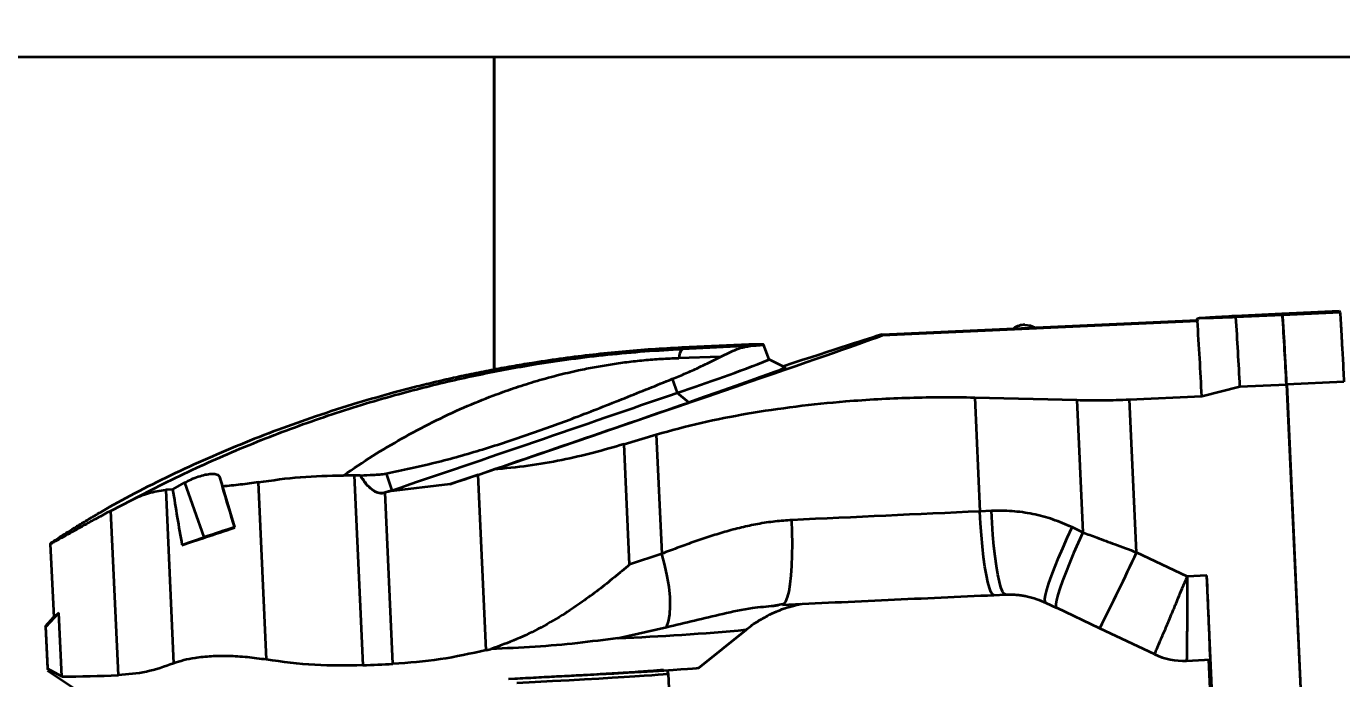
# Model space of a CAD drawing. Header units: millimetres. Extents: x 0 to 420, y 0 to 297.
# Drawn here: x 135.213 to 138.311, y 163.454 to 164.99 of the extents above; entities that cross this region are included whole.
import ezdxf

# ---------------------------------------------------------------- set-up
doc = ezdxf.new("R2010")
doc.units = ezdxf.units.MM
doc.layers.add('尺寸线层', color=150, linetype='Continuous')
doc.styles.add('SLDTEXTSTYLE2', font='TXT', dxfattribs={"width": 0.7})
doc.dimstyles.new('SLDDIMSTYLE0', dxfattribs={"dimtxt": 3.5, "dimasz": 3.302, "dimexe": 0, "dimexo": 0.0625, "dimgap": 0.875, "dimtad": 1, "dimdec": 1, "dimlfac": 100, "dimrnd": 1e-09, "dimzin": 12, "dimdsep": 46, "dimtxsty": 'SLDTEXTSTYLE2', "dimsah": 1, "dimcen": 0.09, "dimadec": 0, "dimazin": 3, "dimtfac": 1, "dimtdec": 3, "dimtofl": 0, "dimtmove": 0, "dimatfit": 3, "dimfxl": 0, "dimfrac": 2, "dimtolj": 1, "dimtzin": 12, "dimarcsym": 0})

# ---------------------------------------------------------------- blocks, each defined once
blk = doc.blocks.new('_D_6')
at = {"layer": '尺寸线层'}
for p, q in [((91.2154, 164.9172), (91.2154, 234.1922)), ((321.3154, 165.1871), (321.3154, 234.1922)), ((321.3154, 233.1922), (91.2154, 233.1922))]:
    blk.add_line(p, q, dxfattribs=at)
for points in [[(91.2154, 233.1922), (94.5174, 232.6842), (94.5174, 233.7002)], [(321.3154, 233.1922), (318.0134, 233.7002), (318.0134, 232.6842)]]:
    blk.add_solid(points, dxfattribs=at)
at = {"layer": '尺寸线层', "insert": (205.1726, 237.704), "char_height": 3.5, "attachment_point": 1, "style": 'SLDTEXTSTYLE2'}
blk.add_mtext('23010', dxfattribs=at)
blk = doc.blocks.new('_D_7')
at = {"layer": '尺寸线层'}
for p, q in [((70.597, 160.4022), (70.597, 246.1922)), ((332.8156, 175.1167), (332.8156, 246.1922)), ((332.8156, 245.1922), (70.597, 245.1922))]:
    blk.add_line(p, q, dxfattribs=at)
for points in [[(70.597, 245.1922), (73.899, 244.6842), (73.899, 245.7002)], [(332.8156, 245.1922), (329.5136, 245.7002), (329.5136, 244.6842)]]:
    blk.add_solid(points, dxfattribs=at)
at = {"layer": '尺寸线层', "insert": (202.8758, 249.704), "char_height": 3.5, "attachment_point": 1, "style": 'SLDTEXTSTYLE2'}
blk.add_mtext('26221.85', dxfattribs=at)

msp = doc.modelspace()

# ---------------------------------------------------------------- linework, layer by layer
at = {"color": 7, "linetype": 'Continuous', "lineweight": 35}
for p, q in [((136.3154, 164.9172), (131.3154, 164.9172)), ((136.3154, 164.1817), (136.3154, 164.9172)), ((136.3154, 164.9172), (136.3154, 164.1817)), ((141.3154, 164.9172), (136.3154, 164.9172)), ((137.2289, 164.2643), (137.9707, 164.2984)), ((137.2298, 164.2625), (137.9716, 164.2966)), ((137.9716, 164.2966), (137.9707, 164.2984)), ((137.9769, 164.3029), (137.9709, 164.3016)), ((138.0607, 164.3084), (138.1704, 164.3135)), ((138.1721, 164.3099), (138.0624, 164.3049)), ((138.1721, 164.3099), (138.1704, 164.3135)), ((138.171, 164.3135), (138.3058, 164.3197)), ((138.171, 164.3135), (138.1712, 164.3025)), ((138.1727, 164.31), (138.171, 164.3135)), ((138.3075, 164.3162), (138.1727, 164.31)), ((138.3058, 164.3197), (138.3075, 164.3162)), ((137.2298, 164.2625), (137.2289, 164.2643)), ((136.7569, 164.2334), (136.7485, 164.2328)), ((136.9154, 164.2407), (136.7569, 164.2334)), ((136.7573, 164.2333), (136.7569, 164.2334)), ((136.7573, 164.2333), (136.9174, 164.2408)), ((136.7588, 164.2302), (136.7573, 164.2333)), ((136.919, 164.2374), (136.7588, 164.2302)), ((136.9174, 164.2408), (136.9154, 164.2406)), ((136.9629, 164.2052), (136.9496, 164.2406)), ((136.848, 164.2119), (136.7502, 164.2089)), ((137.0008, 164.1864), (136.9629, 164.2053)), ((136.7349, 164.1599), (136.7466, 164.1274)), ((137.9819, 164.1192), (138.0717, 164.1418)), ((138.0717, 164.1418), (138.1813, 164.1469)), ((138.1813, 164.1469), (138.2199, 163.307)), ((138.3168, 164.1531), (138.1819, 164.1469)), ((138.1819, 164.1469), (138.2205, 163.307)), ((136.7738, 164.1047), (136.7466, 164.1274)), ((137.447, 164.1162), (137.6878, 164.1102)), ((137.447, 164.1162), (137.4593, 163.848)), ((137.6878, 164.1102), (137.7021, 163.7986)), ((137.8118, 164.1114), (137.9819, 164.1192)), ((137.8283, 163.7516), (137.8118, 164.1114)), ((136.6214, 164.0064), (136.6971, 164.0291)), ((136.6971, 164.0291), (136.71, 163.7482)), ((136.6344, 163.7228), (136.6214, 164.0064)), ((135.6684, 163.9292), (135.6752, 163.9068)), ((135.6684, 163.9292), (135.7039, 163.8105)), ((135.9997, 163.9325), (135.9855, 163.9325)), ((135.9855, 163.9325), (136.006, 163.4858)), ((136.0607, 163.9371), (136.0743, 163.8975)), ((136.2776, 163.9343), (136.2116, 163.9121)), ((136.2965, 163.5214), (136.2776, 163.9343)), ((135.558, 163.8995), (135.5416, 163.8984)), ((135.5416, 163.8984), (135.5604, 163.4901)), ((135.558, 163.8995), (135.5866, 163.9159)), ((135.6326, 163.787), (135.5866, 163.9159)), ((135.7791, 163.499), (135.7599, 163.9167)), ((136.0583, 163.8921), (136.055, 163.8909)), ((136.0661, 163.8947), (136.0583, 163.8921)), ((136.0769, 163.489), (136.0583, 163.8921)), ((136.0743, 163.8975), (136.0592, 163.8923)), ((136.2116, 163.9121), (136.0661, 163.8947)), ((135.4578, 163.8849), (135.4084, 163.8576)), ((135.4124, 163.8495), (135.4623, 163.8754)), ((135.4614, 163.8865), (135.4578, 163.8849)), ((135.4301, 163.4623), (135.4124, 163.8495)), ((137.4865, 163.8492), (137.4593, 163.848)), ((135.7041, 163.81), (135.7039, 163.8105)), ((137.7021, 163.7986), (137.6763, 163.8108)), ((135.2699, 163.772), (135.2779, 163.5982)), ((135.58, 163.7689), (135.6326, 163.787)), ((136.71, 163.7482), (136.6344, 163.7228)), ((137.9478, 163.6949), (137.8283, 163.7516)), ((137.9938, 163.697), (137.9478, 163.6949)), ((138.0121, 163.2974), (137.9938, 163.697)), ((137.4922, 163.6511), (137.5193, 163.6523)), ((137.5195, 163.6523), (137.5193, 163.6523)), ((136.9744, 163.6268), (136.9998, 163.6315)), ((136.9749, 163.6261), (136.9849, 163.6271)), ((137.6144, 163.6331), (137.6401, 163.6208)), ((137.7417, 163.5726), (137.6403, 163.6208)), ((135.2584, 163.5782), (135.2778, 163.5998)), ((135.2899, 163.6095), (135.2593, 163.5764)), ((135.2968, 163.4591), (135.2899, 163.6095)), ((135.2593, 163.5764), (135.2584, 163.5782)), ((135.2584, 163.5782), (135.2629, 163.4795)), ((135.2638, 163.4776), (135.2593, 163.5764)), ((136.6063, 163.5499), (136.7214, 163.5755)), ((136.7976, 163.4797), (136.9088, 163.5696)), ((137.8703, 163.5117), (137.7417, 163.5726)), ((136.2965, 163.5214), (136.3076, 163.5241)), ((137.9461, 163.4964), (138.0021, 163.499)), ((137.9462, 163.4966), (137.9462, 163.4964)), ((137.9978, 163.4988), (138.0065, 163.3091)), ((135.2638, 163.4776), (135.2636, 163.4739)), ((135.2636, 163.4735), (135.3482, 163.4172)), ((135.2968, 163.4591), (135.2638, 163.4776)), ((136.7305, 163.3577), (136.7255, 163.4665))]:
    msp.add_line(p, q, dxfattribs=at)
at = {"color": 7, "linetype": 'Continuous', "lineweight": 35, "flags": 128}
for points in [[(137.9707, 164.2984), (137.9707, 164.2999), (137.9708, 164.301), (137.9709, 164.3015), (137.971, 164.3015), (137.9711, 164.301), (137.9712, 164.3001), (137.9714, 164.2986), (137.9716, 164.2966)], [(137.5654, 164.2872), (137.578, 164.2854), (137.5885, 164.2809)], [(137.0008, 164.1864), (137.0009, 164.1864), (136.9994, 164.1854), (136.9945, 164.1833), (136.9862, 164.18), (136.9746, 164.1756), (136.9598, 164.1701), (136.9417, 164.1636), (136.9206, 164.156), (136.8966, 164.1475), (136.8697, 164.138), (136.8402, 164.1277), (136.8081, 164.1166), (136.7738, 164.1047)], [(136.0661, 163.8947), (136.0671, 163.895), (136.0681, 163.8954), (136.0692, 163.8957), (136.0702, 163.8961), (136.0712, 163.8964), (136.0722, 163.8968), (136.0733, 163.8971), (136.0743, 163.8975)], [(136.9941, 163.6281), (136.9985, 163.6301), (137.0026, 163.6361), (137.0064, 163.646), (137.0097, 163.6596), (137.0125, 163.6767), (137.0147, 163.6968), (137.0164, 163.7196), (137.0174, 163.7446), (137.0177, 163.7713), (137.0174, 163.7991), (137.0164, 163.8275)], [(137.4922, 163.6511), (137.4889, 163.6527), (137.4853, 163.6584), (137.4817, 163.6679), (137.478, 163.6812), (137.4745, 163.698), (137.4712, 163.7178), (137.4681, 163.7404), (137.4653, 163.7652), (137.4629, 163.7918), (137.4609, 163.8195), (137.4593, 163.848)], [(137.5193, 163.6523), (137.5161, 163.6539), (137.5124, 163.6596), (137.5088, 163.6691), (137.5052, 163.6824), (137.5017, 163.6992), (137.4983, 163.7191), (137.4952, 163.7416), (137.4925, 163.7664), (137.49, 163.793), (137.488, 163.8208), (137.4865, 163.8492)], [(137.6145, 163.633), (137.6127, 163.6358), (137.6126, 163.6419), (137.6141, 163.6512), (137.6173, 163.6636), (137.622, 163.6789), (137.6282, 163.6967), (137.6357, 163.7167), (137.6445, 163.7385), (137.6543, 163.7618), (137.665, 163.786), (137.6763, 163.8108)], [(137.7021, 163.7986), (137.6907, 163.7738), (137.68, 163.7496), (137.6702, 163.7263), (137.6615, 163.7045), (137.6539, 163.6845), (137.6477, 163.6667), (137.643, 163.6514), (137.6399, 163.639), (137.6383, 163.6296), (137.6385, 163.6235), (137.6403, 163.6208)], [(136.7214, 163.5755), (136.726, 163.5889), (136.7289, 163.6054), (136.7301, 163.6247), (136.7295, 163.6465), (136.7271, 163.6701), (136.723, 163.6953), (136.7173, 163.7215), (136.71, 163.7482)], [(136.7976, 163.4797), (136.7961, 163.4793), (136.7911, 163.4786), (136.7825, 163.4777), (136.7705, 163.4767), (136.7552, 163.4756), (136.7365, 163.4743), (136.7146, 163.4729), (136.6896, 163.4713), (136.6616, 163.4697), (136.6308, 163.4679), (136.5972, 163.466), (136.5611, 163.464), (136.5226, 163.462), (136.482, 163.4598), (136.4394, 163.4576), (136.395, 163.4554), (136.349, 163.4531)], [(136.3687, 163.4448), (136.4116, 163.447), (136.4527, 163.4491), (136.4916, 163.4511), (136.5281, 163.4531), (136.562, 163.455), (136.5932, 163.4568), (136.6214, 163.4585), (136.6465, 163.46), (136.6683, 163.4614), (136.6867, 163.4627), (136.7017, 163.4638), (136.7131, 163.4647), (136.7208, 163.4655), (136.7248, 163.4662), (136.7255, 163.4665)]]:
    msp.add_lwpolyline(points, dxfattribs=at)
at = {"color": 7, "linetype": 'Continuous', "lineweight": 35}
for centre, radius, start, end in [((129.4352, 163.7122), 8.5563, 2.72615, 3.91622), ((125.8729, 163.5308), 12.2141, 2.86777, 3.63392), ((125.9826, 163.5358), 12.2141, 2.86777, 3.63392), ((137.5654, 164.2422), 0.045, 90, 126.1481), ((136.7797, 164.2094), 0.0295, 135.2033, 180.821), ((135.6055, 167.6374), 3.6908, 288.0096, 291.5784), ((97.3575, 278.1952), 120.6771, 288.7131, 289.050468), ((98.6233, 274.5532), 116.8518, 288.764263, 289.055658), ((145.2222, -9.433), 173.4547, 92.56508, 92.71154), ((136.3267, 161.808), 2.0972, 107.2775, 109.3282), ((132.6635, 166.1401), 5.6904, 333.18, 335.1813), ((124.267, 163.0215), 13.7434, 1.99103, 2.8172), ((136.4052, 168.9665), 5.4203, 272.1256, 275.3306), ((132.1342, 249.3042), 85.9057, 272.583251, 272.630551), ((137.9388, 163.6563), 0.16, 244.631, 272.6307), ((135.2514, 168.1179), 4.659, 270.5585, 272.1986)]:
    msp.add_arc(centre, radius, start, end, dxfattribs=at)
for centre, major_axis, ratio, start_param, end_param in [((132.8289, 162.78), (4.4142, 1.4881), 0.002727, 5.621479, 6.204572), ((132.8289, 162.78), (4.4142, 1.4881), 0.002727, 0.079295, 0.335547), ((136.3336, 164.2123), (0.616, 0.0283), 0.008812, 5.966384, 6.607514), ((127.315, 162.3528), (14.4041, 0.9039), 0.090072, 0.919217, 0.921425), ((136.2732, 163.9433), (0.9858, 0.3323), 0.009508, 4.713578, 4.750548), ((135.7698, 164.2616), (-0.2266, 1.7192), 0.151179, 1.76301, 1.841475), ((135.8064, 163.4661), (-0.3549, 1.1882), 0.000383, 5.005861, 5.092211), ((135.7891, 163.8416), (0.2957, 0.0997), 0.009508, 3.923728, 4.417724), ((136.0308, 164.4236), (0.7529, 0.8254), 0.006542, 3.135051, 3.313218)]:
    msp.add_ellipse(centre, major_axis=major_axis, ratio=ratio, start_param=start_param, end_param=end_param, dxfattribs=at)
msp.add_ellipse((136.8152, 164.2348), major_axis=(0.0534, 0.0025), ratio=0.008812, dxfattribs=at)
for points, knots in [([(138.0624, 164.3049), (138.0514, 164.3045), (138.0292, 164.3038), (138.0043, 164.303), (137.9866, 164.3026), (137.9786, 164.3025), (137.9758, 164.3027), (137.9772, 164.3029), (137.9777, 164.3029)], [0, 0, 0, 0, 0.224922, 0.453297, 0.635313, 0.82198, 0.945575, 1, 1, 1, 1]), ([(137.9801, 164.3033), (137.9833, 164.3036), (137.9907, 164.3042), (138.0134, 164.3057), (138.0386, 164.3072), (138.0557, 164.3082), (138.0607, 164.3084)], [0, 0, 0, 0, 0.239663, 0.548813, 0.866505, 1, 1, 1, 1]), ([(136.7573, 164.2333), (136.7337, 164.2321), (136.6868, 164.2296), (136.6168, 164.224), (136.5474, 164.2169), (136.4783, 164.2083), (136.4166, 164.1993), (136.3618, 164.1902), (136.3142, 164.1816), (136.2667, 164.1722), (136.2196, 164.1622), (136.1732, 164.1515), (136.1264, 164.14), (136.0669, 164.1244), (135.9889, 164.1021), (135.8979, 164.073), (135.8054, 164.0401), (135.7173, 164.0057), (135.6292, 163.9681), (135.5428, 163.9282), (135.4859, 163.8992), (135.4578, 163.8849)], [0, 0, 0, 0, 0.050404, 0.100119, 0.149837, 0.19998, 0.250844, 0.285791, 0.322147, 0.357565, 0.39333, 0.429346, 0.463718, 0.501083, 0.567194, 0.645863, 0.715735, 0.787628, 0.858052, 0.92997, 1, 1, 1, 1]), ([(135.4623, 163.8754), (135.4868, 163.8881), (135.5369, 163.9141), (135.6119, 163.9498), (135.6892, 163.9842), (135.7663, 164.0161), (135.8451, 164.0462), (135.9235, 164.0737), (136.0025, 164.0991), (136.0774, 164.1209), (136.1476, 164.1396), (136.2132, 164.1555), (136.2787, 164.1699), (136.3448, 164.1828), (136.4173, 164.1955), (136.4966, 164.2072), (136.583, 164.2174), (136.6706, 164.2254), (136.7293, 164.2286), (136.7588, 164.2302)], [0, 0, 0, 0, 0.061106, 0.125475, 0.185202, 0.250257, 0.312499, 0.374698, 0.436892, 0.499118, 0.550105, 0.599872, 0.649922, 0.699645, 0.749293, 0.8121, 0.874594, 0.937065, 1, 1, 1, 1]), ([(136.848, 164.2119), (136.8615, 164.2185), (136.882, 164.2285), (136.9044, 164.2355), (136.9141, 164.2368), (136.919, 164.2374)], [0, 0, 0, 0, 0.493166, 0.745674, 1, 1, 1, 1]), ([(135.9601, 163.9327), (135.9832, 163.9483), (136.0286, 163.979), (136.0987, 164.0206), (136.1699, 164.0586), (136.2414, 164.0922), (136.3051, 164.1181), (136.3605, 164.138), (136.4105, 164.154), (136.4615, 164.1682), (136.5089, 164.1793), (136.551, 164.1878), (136.589, 164.1942), (136.6281, 164.1997), (136.6682, 164.2041), (136.7093, 164.2073), (136.7365, 164.2084), (136.7502, 164.2089)], [0, 0, 0, 0, 0.103316, 0.202295, 0.304682, 0.406632, 0.499215, 0.561463, 0.623839, 0.68987, 0.749242, 0.791611, 0.833244, 0.874436, 0.916632, 0.95807, 1, 1, 1, 1]), ([(136.7349, 164.1599), (136.7456, 164.1643), (136.7671, 164.1731), (136.7965, 164.1864), (136.8239, 164.1995), (136.8399, 164.2077), (136.848, 164.2119)], [0, 0, 0, 0, 0.247004, 0.494016, 0.747006, 1, 1, 1, 1]), ([(136.0607, 163.9371), (136.0994, 163.9453), (136.1768, 163.9618), (136.2897, 163.9938), (136.3996, 164.0298), (136.5118, 164.0708), (136.6249, 164.1155), (136.6981, 164.145), (136.7349, 164.1599)], [0, 0, 0, 0, 0.15373, 0.307479, 0.466206, 0.624954, 0.811671, 1, 1, 1, 1]), ([(136.6971, 164.0291), (136.732, 164.0386), (136.8018, 164.0577), (136.9122, 164.0791), (137.0261, 164.096), (137.1291, 164.1065), (137.2186, 164.1127), (137.2946, 164.1159), (137.3708, 164.1174), (137.4216, 164.1166), (137.447, 164.1162)], [0, 0, 0, 0, 0.148845, 0.297701, 0.451018, 0.604341, 0.702679, 0.801017, 0.900509, 1, 1, 1, 1]), ([(137.6878, 164.1102), (137.7083, 164.1099), (137.7496, 164.1091), (137.791, 164.1106), (137.8118, 164.1114)], [0, 0, 0, 0, 0.498721, 1, 1, 1, 1]), ([(136.6214, 164.0064), (136.5975, 163.9993), (136.5496, 163.9853), (136.4738, 163.968), (136.3952, 163.9542), (136.3411, 163.9491), (136.314, 163.9466)], [0, 0, 0, 0, 0.245691, 0.491344, 0.745688, 1, 1, 1, 1]), ([(135.5866, 163.9159), (135.5915, 163.9185), (135.6012, 163.9236), (135.6185, 163.9302), (135.6351, 163.9349), (135.6497, 163.9369), (135.6609, 163.9361), (135.6667, 163.933), (135.668, 163.9301), (135.6684, 163.9292)], [0, 0, 0, 0, 0.154666, 0.309445, 0.461656, 0.612493, 0.76566, 0.92534, 1, 1, 1, 1]), ([(135.7599, 163.9167), (135.793, 163.9214), (135.8594, 163.9309), (135.9264, 163.9321), (135.9601, 163.9327)], [0, 0, 0, 0, 0.498363, 1, 1, 1, 1]), ([(135.9997, 163.9325), (135.9998, 163.9325), (135.9999, 163.9325), (136, 163.9325), (136.0001, 163.9325), (136.0002, 163.9325), (136.0003, 163.9325), (136.0005, 163.9326), (136.0005, 163.9326)], [0, 0, 0, 0, 0.218922, 0.32838, 0.437838, 0.547296, 0.656755, 1, 1, 1, 1]), ([(136.055, 163.8909), (136.0528, 163.8906), (136.0483, 163.89), (136.0387, 163.8916), (136.0263, 163.8987), (136.0123, 163.9131), (136.0043, 163.9256), (135.9997, 163.9325)], [0, 0, 0, 0, 0.091014, 0.183802, 0.393783, 0.660873, 1, 1, 1, 1]), ([(136.0005, 163.9326), (136.0106, 163.9332), (136.0256, 163.9341), (136.0458, 163.9348), (136.0557, 163.9363), (136.0607, 163.9371)], [0, 0, 0, 0, 0.499045, 0.748567, 1, 1, 1, 1]), ([(136.0592, 163.8923), (136.0572, 163.8918), (136.0536, 163.8908), (136.0471, 163.8904), (136.0396, 163.892), (136.0314, 163.8962), (136.0214, 163.9042), (136.0108, 163.9164), (136.004, 163.9272), (136.0005, 163.9326)], [0, 0, 0, 0, 0.08066, 0.142401, 0.251992, 0.376436, 0.500889, 0.750183, 1, 1, 1, 1]), ([(135.4623, 163.8754), (135.4752, 163.8813), (135.5011, 163.893), (135.5281, 163.8966), (135.5416, 163.8984)], [0, 0, 0, 0, 0.496519, 1, 1, 1, 1]), ([(135.7599, 163.9167), (135.7456, 163.9147), (135.7168, 163.9104), (135.6892, 163.908), (135.6752, 163.9068)], [0, 0, 0, 0, 0.494269, 1, 1, 1, 1]), ([(136.0583, 163.8921), (136.0585, 163.8921), (136.0586, 163.8922), (136.0589, 163.8923), (136.0591, 163.8923), (136.0592, 163.8923)], [0, 0, 0, 0, 0.412089, 0.618134, 1, 1, 1, 1]), ([(135.4124, 163.8495), (135.4014, 163.8436), (135.3794, 163.8318), (135.3508, 163.816), (135.3257, 163.802), (135.3051, 163.7904), (135.289, 163.7814), (135.2775, 163.7751), (135.2708, 163.7717), (135.2692, 163.7714), (135.2723, 163.774), (135.2794, 163.7791), (135.2909, 163.7868), (135.3066, 163.7969), (135.3262, 163.8092), (135.3497, 163.8235), (135.3768, 163.8396), (135.3979, 163.8516), (135.4084, 163.8576)], [0, 0, 0, 0, 0.0634048, 0.1268059, 0.1918976, 0.2569845, 0.3204514, 0.3839148, 0.4494858, 0.5150555, 0.5745068, 0.6339594, 0.6951417, 0.7563272, 0.8165059, 0.8766881, 0.9383424, 1, 1, 1, 1]), ([(137.0164, 163.8275), (137.0031, 163.8266), (136.976, 163.8248), (136.9365, 163.8186), (136.897, 163.8102), (136.8586, 163.8), (136.8204, 163.7882), (136.7832, 163.7754), (136.7464, 163.7619), (136.7222, 163.7528), (136.71, 163.7482)], [0, 0, 0, 0, 0.123185, 0.251624, 0.372008, 0.500463, 0.624914, 0.749639, 0.874682, 1, 1, 1, 1]), ([(137.6763, 163.8108), (137.6614, 163.8173), (137.6314, 163.8302), (137.5839, 163.8425), (137.5353, 163.8497), (137.5027, 163.8493), (137.4865, 163.8492)], [0, 0, 0, 0, 0.248879, 0.499784, 0.750799, 1, 1, 1, 1]), ([(137.7021, 163.7986), (137.7129, 163.7945), (137.7378, 163.7852), (137.7799, 163.7696), (137.8111, 163.7579), (137.8283, 163.7516)], [0, 0, 0, 0, 0.259227, 0.592562, 1, 1, 1, 1]), ([(136.6344, 163.7228), (136.6224, 163.7127), (136.5983, 163.6925), (136.561, 163.663), (136.5225, 163.6346), (136.4779, 163.6046), (136.4267, 163.5746), (136.3685, 163.546), (136.3279, 163.5314), (136.3076, 163.5241)], [0, 0, 0, 0, 0.125294, 0.250413, 0.375532, 0.50094, 0.669521, 0.834712, 1, 1, 1, 1]), ([(137.8703, 163.5117), (137.8706, 163.5122), (137.8712, 163.5132), (137.8756, 163.5232), (137.8815, 163.5369), (137.8878, 163.5515), (137.8948, 163.5679), (137.9018, 163.5846), (137.9083, 163.6), (137.9118, 163.6085), (137.9156, 163.6175), (137.9205, 163.6293), (137.9273, 163.6455), (137.9367, 163.6682), (137.9439, 163.6854), (137.9478, 163.6949)], [0, 0, 0, 0, 0.119142, 0.23973, 0.366697, 0.432455, 0.499679, 0.62288, 0.655843, 0.689653, 0.724311, 0.759816, 0.822271, 0.902337, 1, 1, 1, 1]), ([(137.9478, 163.6949), (137.9478, 163.6885), (137.9477, 163.6765), (137.9477, 163.6595), (137.9476, 163.6448), (137.9475, 163.6323), (137.9474, 163.6113), (137.9473, 163.5894), (137.9471, 163.5677), (137.947, 163.548), (137.9468, 163.5269), (137.9465, 163.509), (137.9463, 163.4983), (137.9462, 163.4971), (137.9462, 163.4966)], [0, 0, 0, 0, 0.061114, 0.115847, 0.164196, 0.206162, 0.241742, 0.379254, 0.443001, 0.503343, 0.636943, 0.764676, 0.88599, 1, 1, 1, 1]), ([(136.9941, 163.6281), (137.0354, 163.6301), (137.118, 163.634), (137.2429, 163.6398), (137.368, 163.6455), (137.4509, 163.6492), (137.4924, 163.6511)], [0, 0, 0, 0, 0.249997, 0.5, 0.749997, 1, 1, 1, 1]), ([(137.5195, 163.6523), (137.5246, 163.6524), (137.5341, 163.6526), (137.5474, 163.6517), (137.5585, 163.6503), (137.5736, 163.6476), (137.5924, 163.6426), (137.6074, 163.6361), (137.6145, 163.633)], [0, 0, 0, 0, 0.156479, 0.29213, 0.406951, 0.500938, 0.763999, 1, 1, 1, 1]), ([(136.7214, 163.5755), (136.7433, 163.5808), (136.7871, 163.5915), (136.8541, 163.6075), (136.9161, 163.6208), (136.9578, 163.6245), (136.9749, 163.6261)], [0, 0, 0, 0, 0.267933, 0.535637, 0.810218, 1, 1, 1, 1]), ([(136.9087, 163.5693), (136.9096, 163.5701), (136.918, 163.5776), (136.9349, 163.5888), (136.958, 163.6024), (136.9788, 163.6121), (136.9965, 163.6189), (137.011, 163.6236), (137.0229, 163.6268), (137.0321, 163.629), (137.0364, 163.6298), (137.0383, 163.6302)], [0, 0, 0, 0, 0.021741, 0.214428, 0.384139, 0.533522, 0.656072, 0.757767, 0.847313, 0.932621, 1, 1, 1, 1]), ([(136.6063, 163.5499), (136.5749, 163.5457), (136.5125, 163.5373), (136.4123, 163.5285), (136.3425, 163.5256), (136.3076, 163.5241)], [0, 0, 0, 0, 0.334285, 0.666839, 1, 1, 1, 1]), ([(136.2965, 163.5214), (136.2605, 163.5133), (136.1881, 163.4971), (136.114, 163.4917), (136.0769, 163.489)], [0, 0, 0, 0, 0.497662, 1, 1, 1, 1]), ([(135.5604, 163.4901), (135.5391, 163.4827), (135.4963, 163.4677), (135.4523, 163.4641), (135.4301, 163.4623)], [0, 0, 0, 0, 0.4975493, 1, 1, 1, 1]), ([(135.7791, 163.499), (135.7641, 163.5011), (135.7336, 163.5053), (135.6896, 163.5077), (135.6478, 163.5072), (135.6125, 163.5036), (135.583, 163.4979), (135.568, 163.4928), (135.5604, 163.4901)], [0, 0, 0, 0, 0.1745756, 0.3540872, 0.5287076, 0.7085341, 0.8528837, 1, 1, 1, 1]), ([(136.006, 163.4858), (135.9682, 163.4851), (135.8922, 163.4838), (135.8169, 163.4939), (135.7791, 163.499)], [0, 0, 0, 0, 0.497396, 1, 1, 1, 1]), ([(136.3637, 163.4546), (136.3808, 163.4555), (136.4153, 163.4573), (136.4639, 163.4598), (136.518, 163.4627), (136.5741, 163.4658), (136.6213, 163.4686), (136.6552, 163.4708), (136.6787, 163.4724), (136.6965, 163.4737), (136.7082, 163.4748), (136.7141, 163.4755), (136.7142, 163.4758), (136.7142, 163.4758)], [0, 0, 0, 0, 0.084249, 0.169838, 0.256682, 0.389629, 0.523981, 0.613571, 0.702749, 0.791409, 0.878246, 0.963838, 1, 1, 1, 1]), ([(136.7254, 163.4662), (136.7254, 163.4664), (136.7256, 163.4681), (136.7244, 163.4711), (136.7229, 163.4727), (136.7222, 163.4734)], [0, 0, 0, 0, 0.0720819, 0.5808157, 1, 1, 1, 1])]:
    msp.add_open_spline(points, degree=3, knots=knots, dxfattribs=at)
for points in [[(138.1819, 164.1469), (138.1809, 164.1664), (138.1788, 164.2054), (138.1763, 164.251), (138.1742, 164.2875), (138.1732, 164.3025), (138.1727, 164.31)], [(138.3075, 164.3162), (138.308, 164.3087), (138.309, 164.2937), (138.3112, 164.2572), (138.3137, 164.2116), (138.3158, 164.1726), (138.3168, 164.1531)]]:
    msp.add_open_spline(points, degree=3, dxfattribs=at)

# ---------------------------------------------------------------- dimensions: what is measured, and where the dimension line sits
at = {"layer": '尺寸线层'}
for base, p1, p2, picture, middle in [((70.597, 245.1922), (332.8156, 175.1167), (70.597, 160.4022), '_D_7', (209.0129, 245.1922)), ((91.2154, 233.1922), (321.3154, 165.1871), (91.2154, 164.9172), '_D_6', (209.0129, 233.1922))]:
    dim = msp.add_linear_dim(base=base, p1=p1, p2=p2, angle=0, dimstyle='SLDDIMSTYLE0', dxfattribs=at)
    dim.commit()
    dim.dimension.update_dxf_attribs({"geometry": picture, "text_midpoint": middle, "dimtype": 160})

doc.saveas('drawing.dxf')
